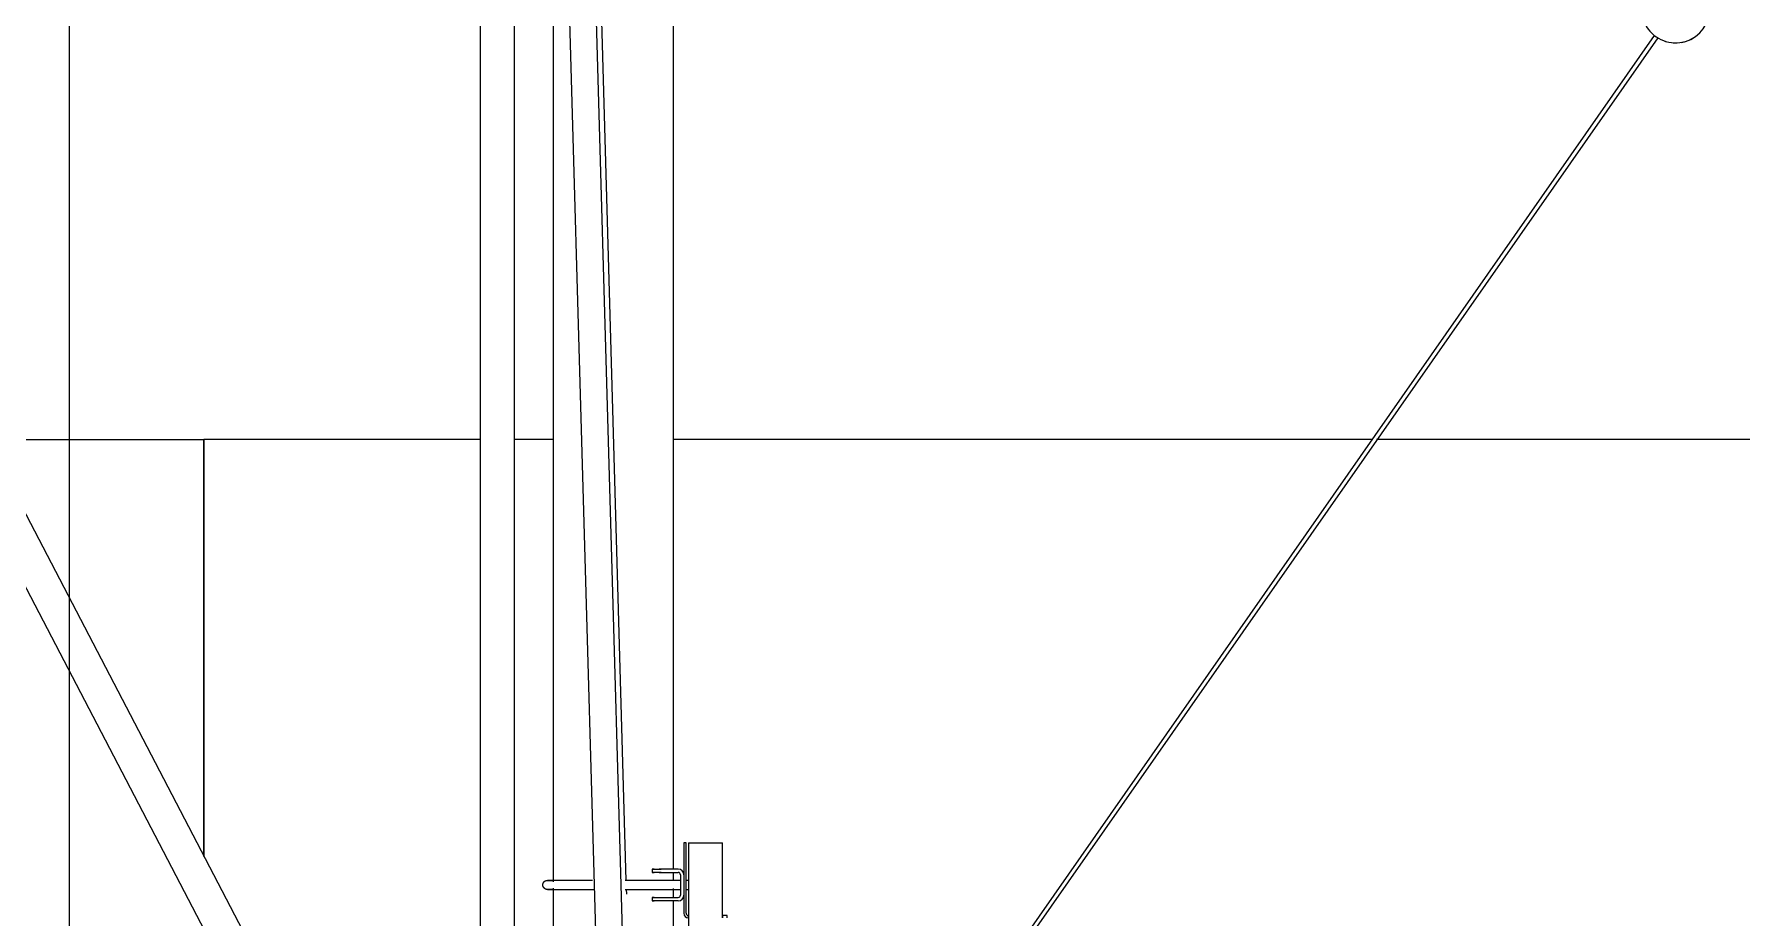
# Model space of a CAD drawing. Header units: inches. Extents: x 21408 to 98131, y -290 to 853.
# Drawn here: x 31592.5 to 31686.3, y 160.2 to 208.8 of the extents above; entities that cross this region are included whole.
import ezdxf

# ---------------------------------------------------------------- set-up
doc = ezdxf.new("R2010")
doc.units = ezdxf.units.IN
doc.header["$MEASUREMENT"] = 0
for name, color, linetype, lineweight in [('G-ANNO-SYMB', 111, 'Continuous', 9), ('M-HVAC-DUCT', 70, 'Continuous', 9), ('Q-SPCQ', 91, 'Continuous', 9)]:
    doc.layers.add(name, color=color, linetype=linetype, lineweight=lineweight)

# ---------------------------------------------------------------- blocks, each defined once
blk = doc.blocks.new('Basketball_Backstop-Performance_Sports_Systems-3103-Ceiling_Hung - 27_-0_ to 27_-11 7_8_-652462-Building Section - North_South looking East _ Fitness Center')
at = {"layer": 'Q-SPCQ'}
for p, q in [((21237.976, 280.918), (21241.642, 152.543)), ((21243.136, 152.543), (21239.505, 279.687)), ((21243.14, 162.238), (21239.786, 279.687)), ((21233.592, 137.375), (21178.748, 242.655)), ((21178.352, 239.358), (21232.505, 135.402)), ((21235.115, 226), (21235.115, 128)), ((21245.74, 162.875), (21245.74, 224.83)), ((21236.99, 130), (21236.99, 224)), ((21239.115, 224.125), (21239.115, 162.168)), ((21299.631, 208.723), (21256.053, 146.292)), ((21256.053, 145.856), (21299.842, 208.589)), ((21246.428, 164.313), (21246.303, 164.313)), ((21246.303, 164.313), (21246.303, 160.438)), ((21246.428, 160.438), (21246.428, 164.313)), ((21246.553, 164.313), (21246.553, 118.813)), ((21246.553, 164.313), (21247.49, 164.313)), ((21247.49, 164.313), (21248.428, 164.313)), ((21248.428, 160.188), (21248.428, 164.313)), ((21244.553, 162.875), (21244.553, 162.687)), ((21244.668, 162.875), (21244.553, 162.875)), ((21244.553, 162.875), (21245.053, 162.875)), ((21244.553, 162.875), (21244.553, 162.687)), ((21245.053, 162.687), (21244.553, 162.687)), ((21244.553, 162.687), (21244.668, 162.687)), ((21245.06, 162.875), (21244.939, 162.875)), ((21244.939, 162.687), (21245.06, 162.687)), ((21245.99, 162.875), (21245.053, 162.875)), ((21245.053, 162.687), (21245.99, 162.687)), ((21245.74, 162.217), (21245.74, 162.687)), ((21246.115, 162.562), (21246.115, 161.437)), ((21239.115, 161.83), (21239.115, 135.856)), ((21246.115, 162.25), (21243.08, 162.25)), ((21243.08, 161.75), (21246.115, 161.75)), ((21243.161, 161.497), (21243.154, 161.759)), ((21245.74, 161.312), (21245.74, 161.796)), ((21246.589, 162.25), (21246.428, 162.25)), ((21246.428, 161.75), (21246.565, 161.75)), ((21244.553, 161.312), (21244.553, 161.125)), ((21244.668, 161.312), (21244.553, 161.312)), ((21244.553, 161.312), (21245.053, 161.312)), ((21244.553, 161.312), (21244.553, 161.125)), ((21245.053, 161.125), (21244.553, 161.125)), ((21244.553, 161.125), (21244.668, 161.125)), ((21245.053, 161.312), (21245.99, 161.312)), ((21245.99, 161.125), (21245.053, 161.125)), ((21245.74, 136.562), (21245.74, 161.125)), ((21246.553, 160.313), (21246.553, 160.188)), ((21246.553, 160.188), (21246.553, 160.313)), ((21248.678, 160.313), (21248.428, 160.313)), ((21248.428, 160.313), (21248.428, 160.188)), ((21248.678, 160.188), (21248.678, 160.313))]:
    blk.add_line(p, q, dxfattribs=at)
at = {"layer": 'Q-SPCQ', "flags": 128}
for points in [[(21238.553, 162), (21238.553, 162.01), (21238.554, 162.02), (21238.555, 162.03), (21238.556, 162.04), (21238.558, 162.05), (21238.56, 162.059), (21238.563, 162.069), (21238.566, 162.079), (21238.569, 162.088), (21238.573, 162.097), (21238.577, 162.106), (21238.581, 162.115), (21238.586, 162.124), (21238.591, 162.133), (21238.596, 162.141), (21238.602, 162.149), (21238.608, 162.157), (21238.615, 162.165), (21238.622, 162.172), (21238.629, 162.179), (21238.636, 162.186), (21238.644, 162.193), (21238.651, 162.199), (21238.659, 162.205), (21238.668, 162.21), (21238.676, 162.216), (21238.685, 162.22), (21238.694, 162.225), (21238.703, 162.229), (21238.712, 162.233), (21238.722, 162.236), (21238.731, 162.24), (21238.741, 162.242), (21238.751, 162.244), (21238.76, 162.246), (21238.77, 162.248), (21238.78, 162.249), (21238.79, 162.25), (21238.8, 162.25), (21238.803, 162.25)], [(21238.803, 161.75), (21238.793, 161.75), (21238.783, 161.751), (21238.773, 161.752), (21238.763, 161.753), (21238.753, 161.755), (21238.743, 161.757), (21238.734, 161.76), (21238.724, 161.763), (21238.715, 161.766), (21238.705, 161.77), (21238.696, 161.774), (21238.687, 161.778), (21238.679, 161.783), (21238.67, 161.788), (21238.662, 161.794), (21238.654, 161.799), (21238.646, 161.806), (21238.638, 161.812), (21238.631, 161.819), (21238.623, 161.826), (21238.617, 161.833), (21238.61, 161.841), (21238.604, 161.849), (21238.598, 161.857), (21238.592, 161.865), (21238.587, 161.873), (21238.582, 161.882), (21238.578, 161.891), (21238.574, 161.9), (21238.57, 161.909), (21238.566, 161.919), (21238.563, 161.928), (21238.561, 161.938), (21238.558, 161.948), (21238.556, 161.958), (21238.555, 161.967), (21238.554, 161.977), (21238.553, 161.987), (21238.553, 161.997), (21238.553, 162)], [(21241.288, 162.25), (21241.151, 162.25), (21241.016, 162.25), (21240.884, 162.25), (21240.754, 162.25), (21240.627, 162.25), (21240.502, 162.25), (21240.381, 162.25), (21240.263, 162.25), (21240.148, 162.25), (21240.038, 162.25), (21239.93, 162.25), (21239.827, 162.25), (21239.728, 162.25), (21239.634, 162.25), (21239.544, 162.25), (21239.458, 162.25), (21239.377, 162.25), (21239.302, 162.25), (21239.231, 162.25), (21239.165, 162.25), (21239.104, 162.25), (21239.049, 162.25), (21238.999, 162.25), (21238.955, 162.25), (21238.916, 162.25), (21238.883, 162.25), (21238.856, 162.25), (21238.834, 162.25), (21238.818, 162.25), (21238.807, 162.25), (21238.803, 162.25), (21238.803, 162.25)], [(21238.803, 162.25), (21238.806, 162.25), (21238.814, 162.25), (21238.829, 162.25), (21238.849, 162.25), (21238.875, 162.25), (21238.907, 162.25), (21238.944, 162.25), (21238.987, 162.25), (21239.035, 162.25), (21239.089, 162.25)], [(21239.104, 161.75), (21239.049, 161.75), (21238.999, 161.75), (21238.955, 161.75), (21238.916, 161.75), (21238.883, 161.75), (21238.856, 161.75), (21238.834, 161.75), (21238.818, 161.75), (21238.807, 161.75), (21238.803, 161.75), (21238.803, 161.75)], [(21238.803, 161.75), (21238.806, 161.75), (21238.814, 161.75), (21238.829, 161.75), (21238.849, 161.75), (21238.875, 161.75), (21238.907, 161.75), (21238.944, 161.75), (21238.987, 161.75), (21239.035, 161.75), (21239.089, 161.75), (21239.148, 161.75), (21239.212, 161.75), (21239.282, 161.75), (21239.357, 161.75), (21239.436, 161.75), (21239.52, 161.75), (21239.609, 161.75), (21239.703, 161.75), (21239.8, 161.75), (21239.902, 161.75), (21240.008, 161.75), (21240.118, 161.75), (21240.232, 161.75), (21240.349, 161.75), (21240.469, 161.75), (21240.593, 161.75), (21240.719, 161.75), (21240.848, 161.75), (21240.98, 161.75), (21241.114, 161.75), (21241.25, 161.75), (21241.379, 161.75)]]:
    blk.add_lwpolyline(points, dxfattribs=at)
at = {"layer": 'Q-SPCQ'}
for centre, radius, start, end in [((21300.803, 210.183), 1.875, 202.19719, 67.80281), ((21300.803, 210.183), 1.875, 235.62372, 240), ((21300.803, 210.183), 1.875, 250.32262, 255), ((21300.803, 210.183), 1.875, 280.07391, 285), ((21300.803, 210.183), 1.875, 295.59657, 300), ((21300.803, 210.183), 1.875, 266.051, 270), ((21245.99, 162.562), 0.312, 0, 90), ((21245.99, 162.562), 0.125, 0, 90), ((21245.99, 161.437), 0.312, 270, 0), ((21245.99, 161.437), 0.125, 270, 0), ((21246.553, 160.438), 0.25, 180, 270), ((21246.553, 160.438), 0.125, 180, 270)]:
    blk.add_arc(centre, radius, start, end, dxfattribs=at)
blk = doc.blocks.new('Round Elbow - 1_0 D-1542880-Building Section - North_South looking East _ Fitness Center')
at = {"layer": 'M-HVAC-DUCT'}
for p, q in [((21219.928, 186.5), (21219.928, 170.5)), ((21219.928, 170.5), (21219.928, 163.567)), ((21219.928, 159.445), (21219.928, 154.5))]:
    blk.add_line(p, q, dxfattribs=at)
at = {"layer": 'M-HVAC-DUCT', "flags": 128}
for points in [[(21182.49, 185.544), (21182.731, 185.633), (21183.34, 185.828), (21183.957, 185.999), (21184.58, 186.146), (21185.208, 186.267), (21185.841, 186.363), (21186.477, 186.434), (21187.115, 186.479), (21187.755, 186.499), (21187.928, 186.5)], [(21187.953, 186.5), (21188.03, 186.5), (21188.158, 186.5), (21188.337, 186.5), (21188.566, 186.5), (21188.845, 186.5), (21189.174, 186.5), (21189.552, 186.5), (21189.979, 186.5), (21190.454, 186.5), (21190.976, 186.5), (21191.544, 186.5), (21192.158, 186.5), (21192.816, 186.5), (21193.517, 186.5), (21194.261, 186.5), (21195.045, 186.5), (21195.87, 186.5), (21196.733, 186.5), (21197.633, 186.5), (21198.569, 186.5), (21199.539, 186.5), (21200.542, 186.5), (21201.575, 186.5), (21202.638, 186.5), (21203.729, 186.5), (21204.845, 186.5), (21205.899, 186.5)], [(21207.989, 186.5), (21208.332, 186.5), (21209.534, 186.5), (21210.753, 186.5), (21211.986, 186.5), (21213.232, 186.5), (21214.489, 186.5), (21215.754, 186.5), (21217.026, 186.5), (21218.303, 186.5), (21219.582, 186.5), (21219.928, 186.5)], [(21175.681, 180.792), (21175.899, 181.05), (21176.33, 181.523), (21176.781, 181.978), (21177.248, 182.414), (21177.733, 182.832), (21178.235, 183.23), (21178.751, 183.607), (21179.283, 183.964), (21179.828, 184.298), (21180.387, 184.611), (21180.957, 184.902), (21181.538, 185.169), (21182.13, 185.413), (21182.422, 185.519)], [(21172.904, 175.996), (21172.953, 176.136), (21173.191, 176.731), (21173.452, 177.315), (21173.736, 177.888), (21174.043, 178.45), (21174.372, 178.999), (21174.722, 179.534), (21175.094, 180.055), (21175.487, 180.561), (21175.651, 180.755)], [(21172.18, 173.313), (21172.247, 173.679), (21172.386, 174.303), (21172.551, 174.922), (21172.74, 175.533), (21172.897, 175.976)], [(21171.928, 170.5), (21171.941, 171.14), (21171.979, 171.779), (21172.043, 172.415), (21172.132, 173.049), (21172.168, 173.247)], [(21172.89, 165.046), (21172.795, 165.303), (21172.6, 165.913), (21172.428, 166.529), (21172.282, 167.152), (21172.161, 167.781), (21172.064, 168.413), (21171.994, 169.049), (21171.948, 169.688), (21171.929, 170.327), (21171.928, 170.5)], [(21177.617, 158.27), (21177.378, 158.471), (21176.905, 158.903), (21176.45, 159.353), (21176.014, 159.821), (21175.596, 160.306), (21175.198, 160.807), (21174.821, 161.324), (21174.464, 161.855), (21174.129, 162.4), (21173.816, 162.959), (21173.526, 163.529), (21173.259, 164.111), (21173.015, 164.702), (21172.908, 164.994)], [(21182.432, 155.476), (21182.291, 155.526), (21181.697, 155.763), (21181.113, 156.024), (21180.539, 156.308), (21179.978, 156.615), (21179.429, 156.944), (21178.894, 157.295), (21178.373, 157.666), (21177.867, 158.059), (21177.672, 158.223)], [(21185.114, 154.752), (21184.749, 154.819), (21184.125, 154.959), (21183.506, 155.123), (21182.895, 155.312), (21182.487, 155.456)], [(21187.928, 154.5), (21187.288, 154.513), (21186.649, 154.551), (21186.012, 154.615), (21185.379, 154.704), (21185.181, 154.74)], [(21219.928, 154.5), (21218.648, 154.5), (21217.371, 154.5), (21216.097, 154.5), (21214.83, 154.5), (21213.57, 154.5), (21212.321, 154.5), (21211.084, 154.5), (21209.862, 154.5), (21208.655, 154.5), (21207.466, 154.5), (21206.298, 154.5), (21205.151, 154.5), (21204.028, 154.5), (21202.93, 154.5), (21201.859, 154.5), (21200.818, 154.5), (21199.806, 154.5), (21198.828, 154.5), (21197.882, 154.5), (21196.972, 154.5), (21196.099, 154.5), (21195.264, 154.5), (21194.469, 154.5), (21193.714, 154.5), (21193.001, 154.5), (21192.331, 154.5), (21191.705, 154.5), (21191.125, 154.5), (21190.59, 154.5), (21190.103, 154.5), (21189.663, 154.5), (21189.271, 154.5), (21188.929, 154.5), (21188.636, 154.5), (21188.393, 154.5), (21188.201, 154.5), (21188.06, 154.5), (21187.969, 154.5)]]:
    blk.add_lwpolyline(points, dxfattribs=at)

msp = doc.modelspace()

# ---------------------------------------------------------------- linework, layer by layer
at = {"layer": 'G-ANNO-SYMB'}
msp.add_line((31594.415, 737.157), (31594.415, -79.661), dxfattribs=at)
at = {"layer": 'M-HVAC-DUCT'}
for p, q in [((31617.02, 186.5), (31601.82, 186.5)), ((31601.82, 163.567), (31601.82, 186.5)), ((31621.007, 186.5), (31618.882, 186.5)), ((31666.056, 186.5), (31627.632, 186.5)), ((32079.596, 186.5), (31666.261, 186.5))]:
    msp.add_line(p, q, dxfattribs=at)

# ---------------------------------------------------------------- block references
msp.add_blockref('Round Elbow - 1_0 D-1542880-Building Section - North_South looking East _ Fitness Center', (10381.892, 0), dxfattribs=at)
at = {"layer": 'Q-SPCQ'}
msp.add_blockref('Basketball_Backstop-Performance_Sports_Systems-3103-Ceiling_Hung - 27_-0_ to 27_-11 7_8_-652462-Building Section - North_South looking East _ Fitness Center', (10381.892, 0), dxfattribs=at)

doc.saveas('drawing.dxf')
